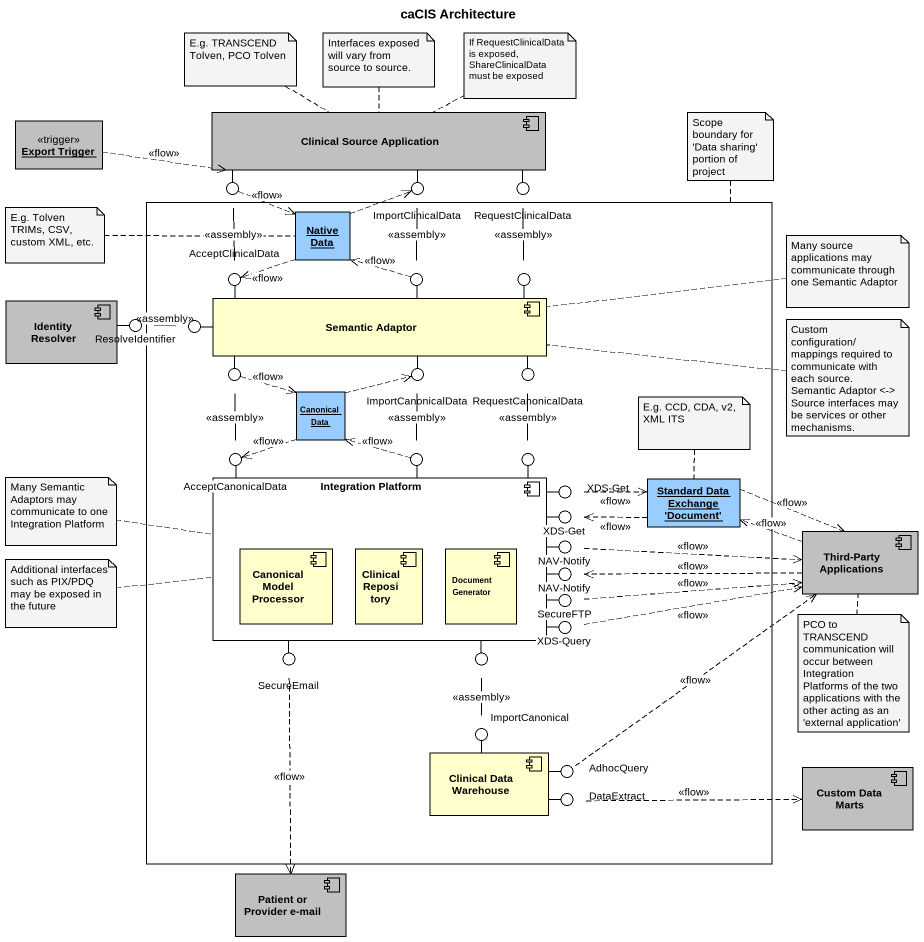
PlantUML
@startuml
title caCIS Architecture
allowmixing
hide circle
hide empty members
object "Export Trigger" as Export_Trigger <<trigger>> #C0C0C0
component "Clinical Source Application" as Clinical_Source_Application #C0C0C0
() " " as lollipop1
() ImportClinicalData
() RequestClinicalData
rectangle " " as rectangle1 {
  object "Native Data" as Native_Data #99CCFF
  component "Semantic Adaptor" as Semantic_Adaptor
  object "Canonical Data" as Canonical_Data #99CCFF
  component "Integration Platform" as Integration_Platform {
    component "Canonical Model Processor" as Canonical_Model_Processor
    component "Clinical Repository" as Clinical_Repository
    component "Document Generator" as Document_Generator
  }
  object "Standard Data Exchange 'Document'" as Standard_Data_Exchange #99CCFF
  component "Clinical Data Warehouse" as Clinical_Data_Warehouse
}
() AcceptClinicalData
() " " as lollipop2
() " " as lollipop3
component "Identity Resolver" as Identity_Resolver #C0C0C0
() ResolveIdentifier
() " " as lollipop4
() " " as lollipop5
() ImportCanonicalData
() RequestCanonicalData
() AcceptCanonicalData
() " " as lollipop6
() " " as lollipop7
() "XDS-Get" as XDS_Get
() "XDS-Get" as XDS_Get_2
() "NAV-Notify" as NAV_Notify
component "Third-Party Applications" as Third_Party_Applications #C0C0C0
() SecureFTP
() "NAV-Notify" as NAV_Notify_2
() SecureEmail
() " " as lollipop8
() "XDS-Query" as XDS_Query
() ImportCanonical
() AdhocQuery
component "Custom Data Marts" as Custom_Data_Marts #C0C0C0
() DataExtract
component "Patient or Provider e-mail" as Patient_or_Provider_e_mail #C0C0C0
Clinical_Source_Application -left- lollipop1
Clinical_Source_Application -- ImportClinicalData
Clinical_Source_Application -right- RequestClinicalData
Semantic_Adaptor -left- AcceptClinicalData
Semantic_Adaptor -up- lollipop2
Semantic_Adaptor -right- lollipop3
Identity_Resolver -right- ResolveIdentifier
Semantic_Adaptor -left- lollipop4
Semantic_Adaptor -left- lollipop5
Semantic_Adaptor -- ImportCanonicalData
Semantic_Adaptor -right- RequestCanonicalData
Integration_Platform -up- AcceptCanonicalData
Integration_Platform -up- lollipop6
Integration_Platform -up- lollipop7
Integration_Platform -right- XDS_Get
Integration_Platform -right- XDS_Get_2
Integration_Platform -right- NAV_Notify
Integration_Platform -right- SecureFTP
Integration_Platform -right- NAV_Notify_2
Integration_Platform -- SecureEmail
Integration_Platform -- lollipop8
Integration_Platform -right- XDS_Query
Clinical_Data_Warehouse -up- ImportCanonical
Clinical_Data_Warehouse -right- AdhocQuery
Clinical_Data_Warehouse -right- DataExtract
Export_Trigger .right.> lollipop1 : <<flow>>
lollipop1 .right.> Native_Data : <<flow>>
lollipop1 -- AcceptClinicalData : <<assembly>>
Native_Data .right.> ImportClinicalData
Native_Data .left.> AcceptClinicalData : <<flow>>
lollipop2 -up- ImportClinicalData : <<assembly>>
lollipop2 .left.> Native_Data : <<flow>>
lollipop3 -up- RequestClinicalData : <<assembly>>
lollipop4 -left- ResolveIdentifier : <<assembly>>
lollipop5 .right.> Canonical_Data : <<flow>>
lollipop5 -- AcceptCanonicalData : <<assembly>>
Canonical_Data .right.> ImportCanonicalData
Canonical_Data .left.> AcceptCanonicalData : <<flow>>
lollipop6 .left.> Canonical_Data : <<flow>>
lollipop6 -up- ImportCanonicalData : <<assembly>>
lollipop7 -up- RequestCanonicalData : <<assembly>>
Standard_Data_Exchange .left.> XDS_Get : <<flow>>
Standard_Data_Exchange .right.> Third_Party_Applications : <<flow>>
XDS_Get_2 .right.> Standard_Data_Exchange : <<flow>>
NAV_Notify .right.> Third_Party_Applications : <<flow>>
Third_Party_Applications .left.> Standard_Data_Exchange : <<flow>>
Third_Party_Applications .left.> NAV_Notify_2 : <<flow>>
SecureFTP .right.> Third_Party_Applications : <<flow>>
SecureEmail ..> Patient_or_Provider_e_mail : <<flow>>
lollipop8 -- ImportCanonical : <<assembly>>
XDS_Query .right.> Third_Party_Applications : <<flow>>
AdhocQuery .up.> Third_Party_Applications : <<flow>>
DataExtract .right.> Custom_Data_Marts : <<flow>>
note left of Clinical_Source_Application : E.g. TRANSCEND Tolven, PCO Tolven
note top of Clinical_Source_Application : Interfaces exposed will vary from source to source.
note right of Clinical_Source_Application : If RequestClinicalData is exposed, ShareClinicalData must be exposed
note top of rectangle1 : Scope boundary for 'Data sharing' portion of project
note left of Native_Data : E.g. Tolven TRIMs, CSV, custom XML, etc.
note right of Semantic_Adaptor : Many source applications may communicate through one Semantic Adaptor
note right of Semantic_Adaptor : Custom configuration/mappings required to communicate with each source. Semantic Adaptor <-> Source interfaces may be services or other mechanisms.
note top of Standard_Data_Exchange : E.g. CCD, CDA, v2, XML ITS
note left of Integration_Platform : Many Semantic Adaptors may communicate to one Integration Platform
note left of Integration_Platform : Additional interfaces such as PIX/PDQ may be exposed in the future
note bottom of Third_Party_Applications : PCO to TRANSCEND communication will occur between Integration Platforms of the two applications with the other acting as an 'external application'
@enduml
